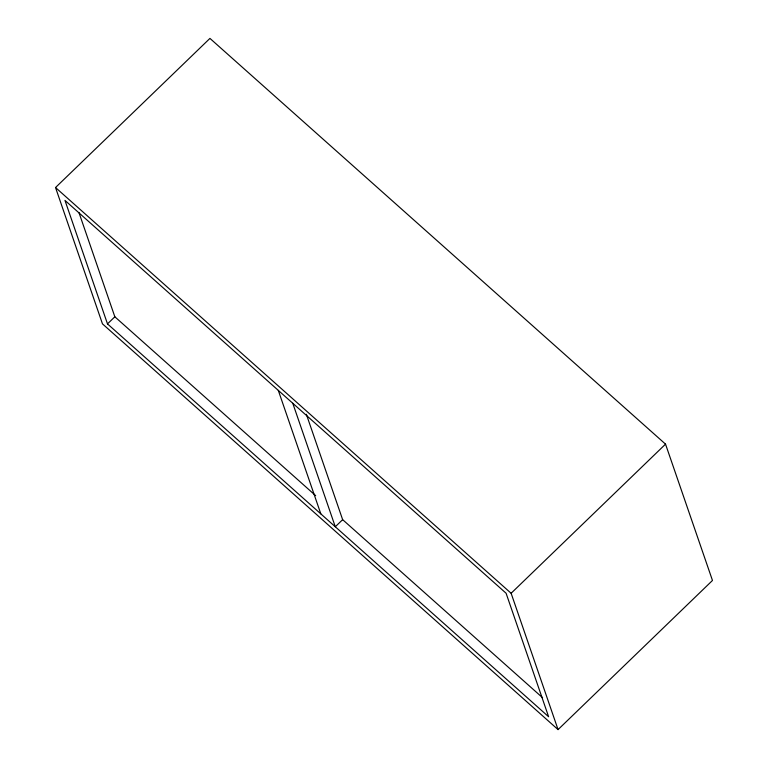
<?xml version="1.0" encoding="UTF-8"?>
<svg xmlns="http://www.w3.org/2000/svg" width="768" height="768" viewBox="0 0 768 768"><rect width="100%" height="100%" fill="white"/><g stroke="black" fill="none" stroke-linecap="round" stroke-linejoin="round"><path stroke-width="1.15" d="M55.526 187.536L209.942 38.4L665.53 444.134L712.474 580.464L558.058 729.6L102.47 323.866L55.526 187.536L511.123 593.27L558.058 729.6M107.491 323.894L64.963 200.39L506.093 593.242L548.621 716.746L107.491 323.894L114.845 316.79L78.95 212.544M306.355 414.278L342.643 519.658L335.29 526.762L292.762 403.258M511.123 593.27L665.53 444.134M114.845 316.79L315.677 495.648M342.643 519.658L542.582 697.718M278.294 390.374L320.822 513.878"/></g></svg>
